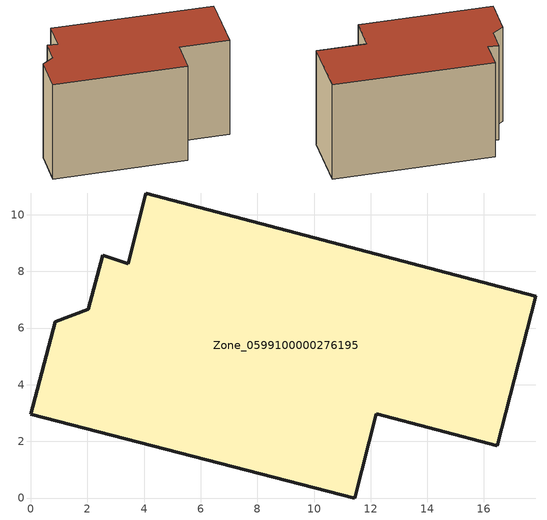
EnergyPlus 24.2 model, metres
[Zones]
Zone_0599100000276195
 floor ground (C_G): 4.06,10.77 17.83,7.13 16.46,1.84 12.2,2.97 11.43,0 0,2.95 0.87,6.22 2.02,6.67 2.53,8.58 3.44,8.27 z0
 wall outside (C_F): 0.87,6.22 0,2.95 11.43,0 12.2,2.97 16.46,1.84 17.83,7.13 4.06,10.77 3.44,8.27 2.53,8.58 2.02,6.67 0.87,6.22 z0:9.54
 roof outside (C_R): 2.53,8.58 2.02,6.67 0.87,6.22 0,2.95 11.43,0 12.2,2.97 16.46,1.84 17.83,7.13 4.06,10.77 3.44,8.27 z9.54
[BUILDING]
Pand.0599100000276195: North Axis=0; Terrain=City; Loads Convergence Tolerance Value=0.04; Temperature Convergence Tolerance Value=0.4; Solar Distribution=FullExterior; Maximum Number of Warmup Days=25; Minimum Number of Warmup Days=1
[Site:Location]
Rotterdam.The.Hague.AP_ZH_NLD Design_Conditions: Latitude=51.96; Longitude=4.45; Time Zone=1; Elevation=-4.5
[SITE:GROUNDTEMPERATURE:BUILDINGSURFACE]
18, 18, 18, 18, 18, 18, 18, 18, 18, 18, 18, 18
[MATERIAL] Thermal Absorptance=0.9; Solar Absorptance=0.7; Visible Absorptance=0.7
Name | Roughness | Thickness | Conductivity | Density | Specific Heat
G.TC.1946 | MediumSmooth | 0.15 | 1 | 540 | 1210
F.TC.1946 | Rough | 0.3 | 0.857143 | 1920 | 840
R.TC.1946 | MediumRough | 0.2 | 0.909091 | 1500 | 1000
[CONSTRUCTION]
C_G: G.TC.1946
C_F: F.TC.1946
C_R: R.TC.1946
[ZONE]
Zone_0599100000276195: Type=1; Multiplier=1; Ceiling Height=Autocalculate; Volume=Autocalculate; Floor Area=autocalculate; Part of Total Floor Area=Yes
[ZONEINFILTRATION:DESIGNFLOWRATE]
Infil_Zone_0599100000276195: Zone or ZoneList or Space or SpaceList=Zone_0599100000276195; Schedule=AlwaysOn; Design Flow Rate Calculation Method=Flow/Area; Flow Rate per Floor Area=0.003; Constant Term Coefficient=1; Temperature Term Coefficient=0; Velocity Term Coefficient=0; Velocity Squared Term Coefficient=0
[HVACTEMPLATE:ZONE:IDEALLOADSAIRSYSTEM]
Zone_0599100000276195: Maximum Heating Supply Air Temperature=50; Minimum Cooling Supply Air Temperature=13; Maximum Heating Supply Air Humidity Ratio=0.0156; Minimum Cooling Supply Air Humidity Ratio=0.0077; Heating Limit=NoLimit; Cooling Limit=NoLimit; Dehumidification Control Type=ConstantSensibleHeatRatio; Cooling Sensible Heat Ratio=0.7; Dehumidification Setpoint=60; Humidification Control Type=None; Humidification Setpoint=30; Outdoor Air Method=None; Outdoor Air Flow Rate per Person=0.00944; Outdoor Air Flow Rate per Zone Floor Area=0; Outdoor Air Flow Rate per Zone=0; Demand Controlled Ventilation Type=None; Outdoor Air Economizer Type=NoEconomizer; Heat Recovery Type=None; Sensible Heat Recovery Effectiveness=0.7; Latent Heat Recovery Effectiveness=0.65
[ZONECONTROL:THERMOSTAT]
ThermostatControl_Zone_0599100000276195: Zone or ZoneList=Zone_0599100000276195; Control Type Schedule=DualSetpointControlType; Control 1=Thermostat_Zone_0599100000276195; Temperature Difference Between Cutout And Setpoint=0
[THERMOSTATSETPOINT:DUALSETPOINT]
Thermostat_Zone_0599100000276195: Heating Setpoint Temperature Schedule=HeatingSetpoint_Zone_0599100000276195; Cooling Setpoint Temperature Schedule=CoolingSetpoint_Zone_0599100000276195
[SCHEDULE:COMPACT]
HeatingSetpoint_Zone_0599100000276195: Through: 12/31, For: AllDays, Until: 24:00, 21
CoolingSetpoint_Zone_0599100000276195: Through: 12/31, For: AllDays, Until: 24:00, 24
DualSetpointControlType: Through: 12/31, For: AllDays, Until: 24:00, 4
AlwaysOn: Through: 12/31, For: AllDays, Until: 24:00, 1
